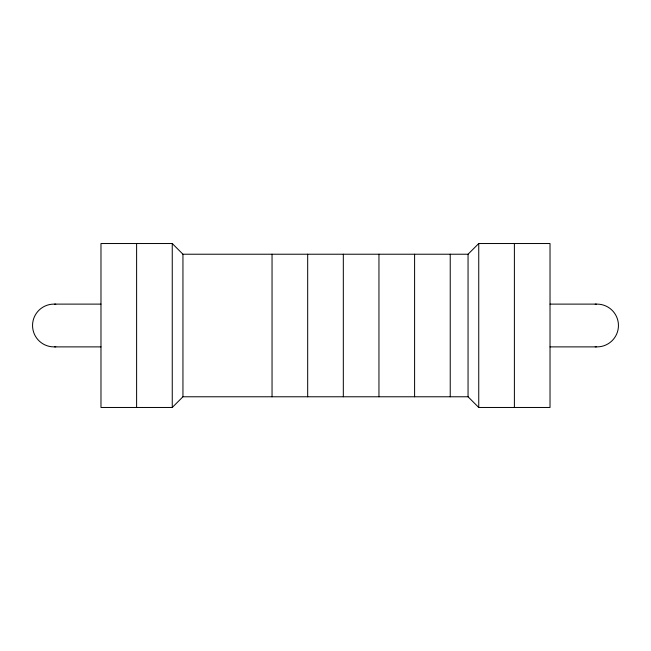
<?xml version="1.0" encoding="UTF-8"?>
<svg xmlns="http://www.w3.org/2000/svg" width="651" height="651" viewBox="0 0 651 651"><rect width="100%" height="100%" fill="white"/><g stroke="black" fill="none" stroke-linecap="round" stroke-linejoin="round"><path stroke-width="0.98" d="M172.255 407.469L182.947 396.776L468.053 396.776L478.745 407.469L550.022 407.469L550.022 243.531L478.745 243.531L468.053 254.224L182.947 254.224L172.255 243.531L100.978 243.531L100.978 407.469L172.255 407.469L172.255 243.531M54.66 304.115L100.978 304.115M550.022 304.115L596.34 304.115M54.66 346.885L100.978 346.885M550.022 346.885L596.34 346.885M514.388 243.531L514.388 407.469M478.745 243.531L478.745 407.469M468.053 254.224L468.053 396.776M450.232 254.224L450.232 396.776M414.597 254.224L414.597 396.776M378.955 254.224L378.955 396.776M343.321 254.224L343.321 396.776M307.679 254.224L307.679 396.776M272.045 254.224L272.045 396.776M182.947 254.224L182.947 396.776M136.612 243.531L136.612 407.469M55.791 346.804A21.385 21.385 0 0 1 32.55 325.5A21.385 21.385 0 0 1 55.791 304.196M595.209 304.196A21.385 21.385 0 0 1 618.45 325.5A21.385 21.385 0 0 1 595.209 346.804"/></g></svg>
